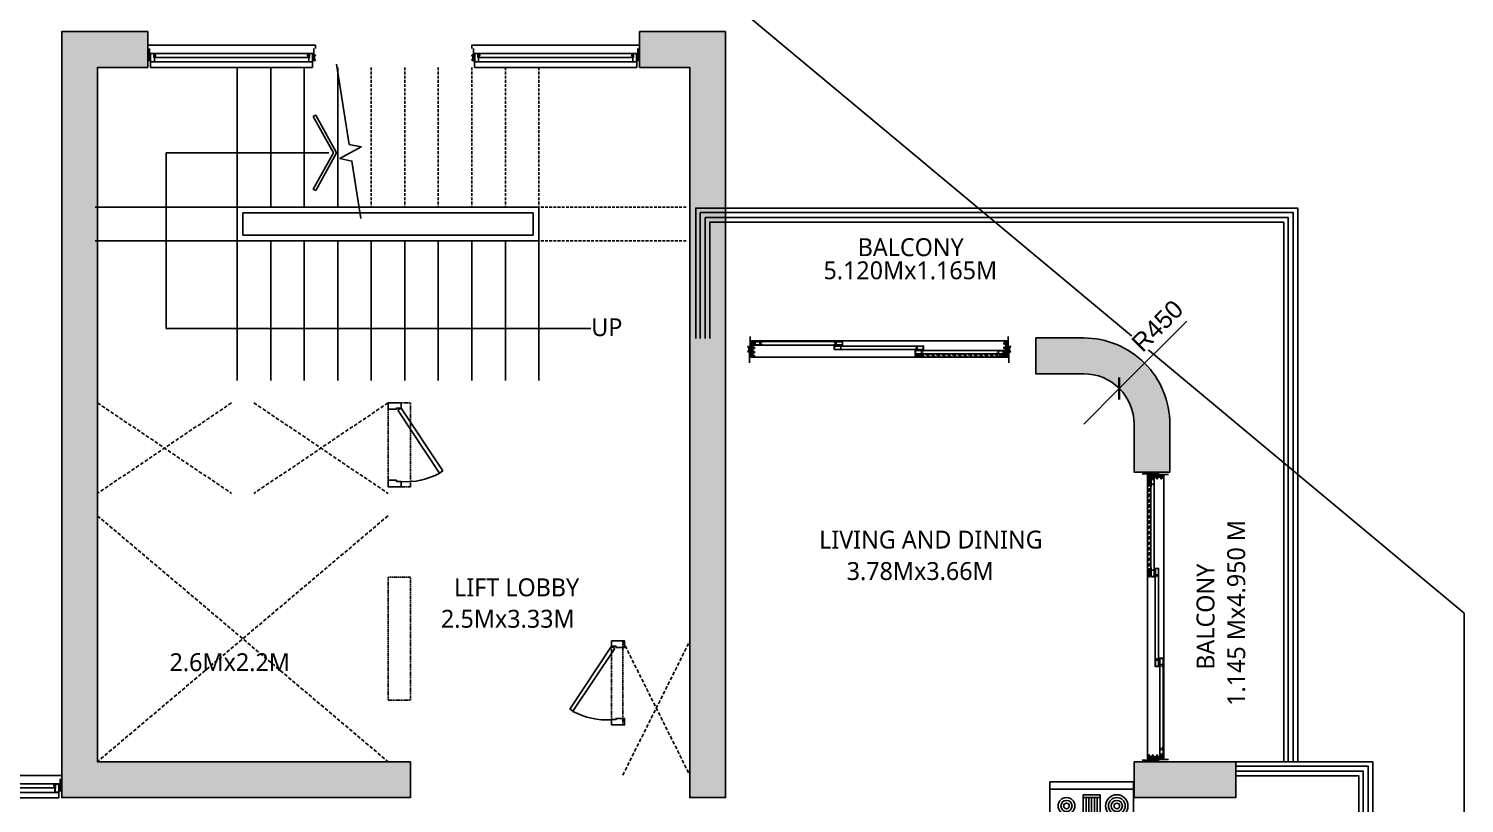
# Model space of a CAD drawing. Header units: millimetres. Extents: x 2061841 to 105821645, y -77612 to 48520811.
# Drawn here: x 105498165 to 105511010, y 48485387 to 48492313 of the extents above; entities that cross this region are included whole.
import ezdxf

# ---------------------------------------------------------------- set-up
doc = ezdxf.new("R2010")
doc.units = ezdxf.units.MM
doc.header["$LTSCALE"] = 10
doc.header["$MEASUREMENT"] = 0
doc.linetypes.add('HIDDEN', pattern=[0.375, 0.25, -0.125])
doc.linetypes.add('HIDDEN2', pattern=[4.7625, 3.175, -1.5875])
for name, color, linetype in [('A-ANNO-DIMS', 6, 'Continuous'), ('A-ANNO-LABL', 140, 'Continuous'), ('A-ANNO-SYMB', 211, 'Continuous'), ('A-ELEV-HIDN', 54, 'HIDDEN2'), ('A-FLOR-HRAL', 200, 'Continuous'), ('A-FLOR-STRS', 211, 'Continuous'), ('A-GLAZ-FRAM', 74, 'Continuous'), ('A-WALL-CILL', 140, 'Continuous'), ('A-WALL-FNSH', 8, 'Continuous'), ('AS-COLS', 2, 'Continuous'), ('PL_MASTER SITE LAYOUT_PLAN_17.08.2024_R1$0$AC-BWAL', 140, 'Continuous'), ('S-OPENING', 6, 'Continuous'), ('xb_type d_second fl_typ_fl$0$A-DOOR', 8, 'Continuous'), ('xr_TBT02_kitchen_settingout above counter$0$A-KITC-EQPM', 24, 'Continuous'), ('xr_TBT02_kitchen_settingout above counter$0$P-EQPM', 54, 'Continuous')]:
    doc.layers.add(name, color=color, linetype=linetype)
doc.layers.add('A-FIRE DOOR', color=1, linetype='Continuous', true_color=0xff0000)
doc.layers.add('S-STRCOL HATCH', color=33, linetype='Continuous', lineweight=9)
doc.styles.add('DIM', font='arial.ttf')
doc.styles.add('Lucida SU', font='l_10646.ttf')
doc.styles.get("Standard").update_dxf_attribs({"font": 'calibri.ttf', "height": 2})
doc.dimstyles.get("Standard").update_dxf_attribs({"dimtxt": 2, "dimasz": 1, "dimexe": 1, "dimexo": 1, "dimgap": 1, "dimtad": 1, "dimtoh": 1, "dimdec": 0, "dimzin": 0, "dimdsep": 46, "dimtxsty": 'Standard', "dimcen": 1, "dimazin": 0, "dimtfac": 1, "dimtdec": 0, "dimtofl": 0, "dimtmove": 1, "dimatfit": 3, "dimfxl": 1, "dimtolj": 1, "dimtzin": 0, "dimarcsym": 0})

# ---------------------------------------------------------------- blocks, each defined once
blk = doc.blocks.new('Alframe Door 3T+W')
for p, q in [((35, 146), (0, 146)), ((0, 146), (0, 0)), ((1, 2), (1, 144)), ((1, 144), (16, 144)), ((16, 144), (16, 2)), ((18, 129), (18, 144)), ((18, 144), (35, 144)), ((34, 129), (18, 129)), ((35, 144), (35, 146)), ((0, 0), (35, 0)), ((16, 2), (1, 2)), ((18, 90), (18, 119)), ((18, 119), (34, 119)), ((34, 90), (18, 90)), ((18, 51), (18, 80)), ((18, 80), (34, 80)), ((34, 51), (18, 51)), ((18, 17), (18, 41)), ((18, 41), (34, 41)), ((35, 17), (18, 17)), ((18, 2), (18, 11)), ((18, 11), (35, 11)), ((35, 2), (18, 2)), ((35, 0), (35, 2))]:
    blk.add_line(p, q)
for centre, start, end in [((23, 124), 336, 24), ((23, 85), 336, 24), ((23, 46), 336, 24), ((23, 14), 346.3245, 13.6755)]:
    blk.add_arc(centre, 12.3, start, end)
blk = doc.blocks.new('Alframe Win shutter wmesh')
for points in [[(7, -46), (7, 0), (4, 0), (4, -1), (6, -1), (6, -13), (-6, -13), (-6, -1), (-4, -1), (-4, 0), (-8, 0), (-8, -50), (-1, -50), (-1, -48), (-2, -48), (-2, -49), (-6, -49), (-6, -46)], [(6, -14), (-6, -14), (-6, -45), (6, -45)]]:
    blk.add_lwpolyline(points, close=True)
blk = doc.blocks.new('Al frame Door shutter 1')
blk.add_lwpolyline([(8, -60), (15, -60), (15, 15), (8, 15), (8, 13), (13, 13), (13, 0), (-14, 0), (-14, 13), (-8, 13), (-8, 15), (-15, 15), (-15, -60), (-8, -60), (-8, -58), (-14, -58), (-14, -45), (13, -45), (13, -58), (8, -58), (8, -60)])
blk.add_lwpolyline([(-14, -44), (13, -44), (13, -2), (-14, -2)], close=True)
blk = doc.blocks.new('Al frame Door shutter 2')
for p, q in [((-8, 75), (-15, 75)), ((-14, 60), (-14, 73)), ((-14, 73), (-8, 73)), ((14, 60), (-14, 60)), ((14, 58), (-14, 58)), ((-14, 58), (-14, 2)), ((-14, 2), (14, 2)), ((-8, 73), (-8, 75)), ((15, 75), (8, 75)), ((8, 75), (8, 73)), ((8, 73), (14, 73)), ((14, 73), (14, 60)), ((14, 2), (14, 58)), ((15, 34), (15, 75)), ((15, 34), (19, 34)), ((19, 33), (15, 33)), ((21, 37), (19, 34)), ((22, 36), (19, 33)), ((22, 36), (21, 37))]:
    blk.add_line(p, q)
blk.add_lwpolyline([(-15, 75), (-15, 0), (15, 0), (15, 33)])
blk = doc.blocks.new('*U681')
for p, q in [((50, 179), (2300, 179)), ((124, 173), (772, 173)), ((124, 143), (772, 143)), ((1496, 133), (847, 133)), ((50, 33), (2291, 33)), ((1496, 103), (847, 103)), ((2226, 94), (1571, 94)), ((2226, 64), (1571, 64))]:
    blk.add_line(p, q)
at = {"linetype": 'HIDDEN2'}
for p, q in [((1542, 55), (2255, 55)), ((2251, 40), (1546, 40))]:
    blk.add_line(p, q, dxfattribs=at)
at = {"color": 251}
for points in [[(25, 81), (0, 81), (25, 131), (0, 131), (25, 81), (25, 131)], [(2325, 81), (2350, 81), (2325, 131), (2350, 131), (2325, 81), (2325, 131)]]:
    blk.add_lwpolyline(points, dxfattribs=at)
at = {"layer": 'A-WALL-FNSH'}
for p, q in [((20, 131), (20, 220)), ((2330, 131), (2330, 220)), ((15, 81), (15, -15)), ((2335, 81), (2335, -15))]:
    blk.add_line(p, q, dxfattribs=at)
blk.add_blockref('Alframe Door 3T+W', (25, 33))
at = {"xscale": -1}
for name, p, rotation in [('Al frame Door shutter 1', (64, 158), 90), ('Al frame Door shutter 2', (847, 158), 90), ('Al frame Door shutter 2', (772, 118), 270), ('Al frame Door shutter 2', (1571, 118), 90), ('Al frame Door shutter 2', (1496, 79), 270), ('Al frame Door shutter 1', (2286, 79), 270), ('Alframe Win shutter wmesh', (2301, 47), 270)]:
    blk.add_blockref(name, p, dxfattribs=dict(at, rotation=rotation))
blk.add_blockref('Alframe Door 3T+W', (2325, 33), dxfattribs=at)
at = {"rotation": 90.00000000000001}
blk.add_blockref('Alframe Win shutter wmesh', (1496, 47), dxfattribs=at)
blk = doc.blocks.new('xb_type d_second fl_typ_fl$0$shaft door')
at = {"layer": 'xb_type d_second fl_typ_fl$0$A-DOOR'}
for p, q in [((9533, 10220, 0), (9049, 9898, 0)), ((9550, 10195), (9066, 9873, 0)), ((9533, 10220, 0), (9550, 10195)), ((9049, 9898), (9067, 9873, 0))]:
    blk.add_line(p, q, dxfattribs=at)
for points in [[(8945, 10195), (8945, 10295), (8995, 10295), (8995, 10230), (8985, 10230), (8985, 10195)], [(9590, 10195), (9590, 10295), (9540, 10295), (9540, 10230), (9550, 10230), (9550, 10195)]]:
    blk.add_lwpolyline(points, close=True, dxfattribs=at)
blk.add_arc((9531, 10158), 548, 176.1273, 208.3934, dxfattribs=at)
blk = doc.blocks.new('Win clip')
for points in [[(14, 1), (14, 9), (18, 9), (18, 8), (19, 8), (19, 9), (20, 9), (20, 10), (0, 10), (0, 0), (3, 0), (3, -1), (2, -1), (2, -2), (5, -2), (5, 0), (17, 0), (17, -1), (15, -1), (15, -2), (18, -2), (18, 1)], [(1, 9), (13, 9), (13, 1), (1, 1)]]:
    blk.add_lwpolyline(points, close=True)
at = {"layer": 'Defpoints'}
blk.add_line((28, 3), (22, 3), dxfattribs=at)
blk = doc.blocks.new('*U686')
at = {"color": 251}
for p, q in [((0, 88), (25, 88)), ((25, 88), (0, 38)), ((0, 88), (25, 38)), ((25, 38), (0, 38)), ((1500, 88), (1475, 88)), ((1475, 88), (1500, 38)), ((1500, 88), (1475, 38)), ((1475, 38), (1500, 38))]:
    blk.add_line(p, q, dxfattribs=at)
for p, q in [((60, 25), (1440, 25)), ((70, 100), (1440, 100)), ((70, 65), (1440, 65))]:
    blk.add_line(p, q)
for points in [[(62, 70), (62, 67), (55, 67), (55, 85), (59, 85), (59, 84), (60, 84), (60, 88), (59, 88), (59, 87), (55, 87), (55, 99), (59, 99), (59, 97), (60, 97), (60, 100), (25, 100), (25, 25), (60, 25), (60, 65), (70, 65), (70, 70)], [(69, 69), (68, 69), (68, 70), (70, 70), (68, 70), (68, 69), (69, 69), (69, 67), (63, 67), (63, 69)], [(1437, 70), (1437, 67), (1445, 67), (1445, 85), (1441, 85), (1441, 84), (1440, 84), (1440, 88), (1441, 88), (1441, 87), (1445, 87), (1445, 99), (1441, 99), (1441, 97), (1440, 97), (1440, 100), (1475, 100), (1475, 25), (1440, 25), (1440, 65), (1430, 65), (1430, 70)], [(1431, 69), (1432, 69), (1432, 70), (1430, 70), (1432, 70), (1432, 69), (1431, 69), (1431, 67), (1436, 67), (1436, 69)]]:
    blk.add_lwpolyline(points)
for points in [[(59, 26), (26, 26), (26, 99), (54, 99), (54, 65), (59, 65)], [(65, 80), (65, 79), (63, 79), (65, 79), (65, 80), (62, 80)], [(1435, 80), (1435, 79), (1436, 79), (1435, 79), (1435, 80), (1437, 80)], [(1441, 26), (1474, 26), (1474, 99), (1446, 99), (1446, 65), (1441, 65)]]:
    blk.add_lwpolyline(points, close=True)
at = {"layer": 'A-WALL-CILL'}
blk.add_line((1475, -25), (25, -25), dxfattribs=at)
blk.add_lwpolyline([(0, 145), (0, 175), (1500, 175), (1500, 145)], dxfattribs=at)
at = {"layer": 'A-WALL-FNSH'}
for p, q in [((15, 88), (15, 145)), ((1485, 88), (1485, 145)), ((25, -25), (25, 35)), ((1475, -25), (1475, 35))]:
    blk.add_line(p, q, dxfattribs=at)
at = {"rotation": 270}
blk.add_blockref('Win clip', (60, 100), dxfattribs=at)
at = {"xscale": -1, "rotation": 90}
blk.add_blockref('Win clip', (1440, 100), dxfattribs=at)
blk = doc.blocks.new('*U687')
at = {"color": 251}
for p, q in [((0, 88), (25, 88)), ((25, 88), (0, 38)), ((0, 88), (25, 38)), ((25, 38), (0, 38)), ((1500, 88), (1475, 88)), ((1475, 88), (1500, 38)), ((1500, 88), (1475, 38)), ((1475, 38), (1500, 38))]:
    blk.add_line(p, q, dxfattribs=at)
for p, q in [((60, 25), (1440, 25)), ((70, 100), (1440, 100)), ((70, 65), (1440, 65))]:
    blk.add_line(p, q)
for points in [[(62, 70), (62, 67), (55, 67), (55, 85), (59, 85), (59, 84), (60, 84), (60, 88), (59, 88), (59, 87), (55, 87), (55, 99), (59, 99), (59, 97), (60, 97), (60, 100), (25, 100), (25, 25), (60, 25), (60, 65), (70, 65), (70, 70)], [(69, 69), (68, 69), (68, 70), (70, 70), (68, 70), (68, 69), (69, 69), (69, 67), (63, 67), (63, 69)], [(1437, 70), (1437, 67), (1445, 67), (1445, 85), (1441, 85), (1441, 84), (1440, 84), (1440, 88), (1441, 88), (1441, 87), (1445, 87), (1445, 99), (1441, 99), (1441, 97), (1440, 97), (1440, 100), (1475, 100), (1475, 25), (1440, 25), (1440, 65), (1430, 65), (1430, 70)], [(1431, 69), (1432, 69), (1432, 70), (1430, 70), (1432, 70), (1432, 69), (1431, 69), (1431, 67), (1436, 67), (1436, 69)]]:
    blk.add_lwpolyline(points)
for points in [[(59, 26), (26, 26), (26, 99), (54, 99), (54, 65), (59, 65)], [(65, 80), (65, 79), (63, 79), (65, 79), (65, 80), (62, 80)], [(1435, 80), (1435, 79), (1436, 79), (1435, 79), (1435, 80), (1437, 80)], [(1441, 26), (1474, 26), (1474, 99), (1446, 99), (1446, 65), (1441, 65)]]:
    blk.add_lwpolyline(points, close=True)
at = {"layer": 'A-WALL-CILL'}
blk.add_line((1475, -25), (25, -25), dxfattribs=at)
blk.add_lwpolyline([(0, 145), (0, 175), (1500, 175), (1500, 145)], dxfattribs=at)
at = {"layer": 'A-WALL-FNSH'}
for p, q in [((15, 88), (15, 145)), ((1485, 88), (1485, 145)), ((25, -25), (25, 35)), ((1475, -25), (1475, 35))]:
    blk.add_line(p, q, dxfattribs=at)
at = {"rotation": 270}
blk.add_blockref('Win clip', (60, 100), dxfattribs=at)
at = {"xscale": -1, "rotation": 90}
blk.add_blockref('Win clip', (1440, 100), dxfattribs=at)
blk = doc.blocks.new('*U688')
for p, q in [((50, 179), (2539, 179)), ((124, 173), (851, 173)), ((124, 143), (851, 143)), ((1654, 133), (926, 133)), ((50, 33), (2530, 33)), ((1654, 103), (926, 103)), ((2466, 94), (1729, 94)), ((2466, 64), (1729, 64))]:
    blk.add_line(p, q)
at = {"linetype": 'HIDDEN2'}
for p, q in [((1700, 55), (2495, 55)), ((2491, 40), (1704, 40))]:
    blk.add_line(p, q, dxfattribs=at)
at = {"color": 251}
for points in [[(25, 81), (0, 81), (25, 131), (0, 131), (25, 81), (25, 131)], [(2564, 81), (2589, 81), (2564, 131), (2589, 131), (2564, 81), (2564, 131)]]:
    blk.add_lwpolyline(points, dxfattribs=at)
at = {"layer": 'A-WALL-FNSH'}
for p, q in [((20, 131), (20, 220)), ((2569, 131), (2569, 220)), ((15, 81), (15, -15)), ((2574, 81), (2574, -15))]:
    blk.add_line(p, q, dxfattribs=at)
blk.add_blockref('Alframe Door 3T+W', (25, 33))
at = {"xscale": -1}
for name, p, rotation in [('Al frame Door shutter 1', (64, 158), 90), ('Al frame Door shutter 2', (926, 158), 90), ('Al frame Door shutter 2', (851, 118), 270), ('Al frame Door shutter 2', (1729, 118), 90), ('Al frame Door shutter 2', (1654, 79), 270), ('Al frame Door shutter 1', (2526, 79), 270), ('Alframe Win shutter wmesh', (2541, 47), 270)]:
    blk.add_blockref(name, p, dxfattribs=dict(at, rotation=rotation))
blk.add_blockref('Alframe Door 3T+W', (2564, 33), dxfattribs=at)
at = {"rotation": 90.00000000000001}
blk.add_blockref('Alframe Win shutter wmesh', (1654, 47), dxfattribs=at)
blk = doc.blocks.new('*U692')
at = {"color": 251}
for p, q in [((0, 88), (25, 88)), ((25, 88), (0, 38)), ((0, 88), (25, 38)), ((25, 38), (0, 38)), ((1500, 88), (1475, 88)), ((1475, 88), (1500, 38)), ((1500, 88), (1475, 38)), ((1475, 38), (1500, 38))]:
    blk.add_line(p, q, dxfattribs=at)
for p, q in [((60, 25), (1440, 25)), ((70, 100), (1440, 100)), ((70, 65), (1440, 65))]:
    blk.add_line(p, q)
for points in [[(62, 70), (62, 67), (55, 67), (55, 85), (59, 85), (59, 84), (60, 84), (60, 88), (59, 88), (59, 87), (55, 87), (55, 99), (59, 99), (59, 97), (60, 97), (60, 100), (25, 100), (25, 25), (60, 25), (60, 65), (70, 65), (70, 70)], [(69, 69), (68, 69), (68, 70), (70, 70), (68, 70), (68, 69), (69, 69), (69, 67), (63, 67), (63, 69)], [(1438, 70), (1438, 67), (1445, 67), (1445, 85), (1441, 85), (1441, 84), (1440, 84), (1440, 88), (1441, 88), (1441, 87), (1445, 87), (1445, 99), (1441, 99), (1441, 97), (1440, 97), (1440, 100), (1475, 100), (1475, 25), (1440, 25), (1440, 65), (1430, 65), (1430, 70)], [(1431, 69), (1432, 69), (1432, 70), (1430, 70), (1432, 70), (1432, 69), (1431, 69), (1431, 67), (1437, 67), (1437, 69)]]:
    blk.add_lwpolyline(points)
for points in [[(59, 26), (26, 26), (26, 99), (54, 99), (54, 65), (59, 65)], [(65, 80), (65, 79), (63, 79), (65, 79), (65, 80), (62, 80)], [(1435, 80), (1435, 79), (1437, 79), (1435, 79), (1435, 80), (1438, 80)], [(1441, 26), (1474, 26), (1474, 99), (1446, 99), (1446, 65), (1441, 65)]]:
    blk.add_lwpolyline(points, close=True)
at = {"layer": 'A-WALL-CILL'}
blk.add_line((1475, -25), (25, -25), dxfattribs=at)
blk.add_lwpolyline([(0, 145), (0, 175), (1500, 175), (1500, 145)], dxfattribs=at)
at = {"layer": 'A-WALL-FNSH'}
for p, q in [((15, 88), (15, 145)), ((1485, 88), (1485, 145)), ((25, -25), (25, 35)), ((1475, -25), (1475, 35))]:
    blk.add_line(p, q, dxfattribs=at)
at = {"rotation": 270}
blk.add_blockref('Win clip', (60, 100), dxfattribs=at)
at = {"xscale": -1, "rotation": 90}
blk.add_blockref('Win clip', (1440, 100), dxfattribs=at)
blk = doc.blocks.new('xr_TBT02_kitchen_settingout above counter$0$COOKING HOB')
at = {"layer": 'xr_TBT02_kitchen_settingout above counter$0$A-KITC-EQPM', "extrusion": (-1.3196e-06, -1.35305e-06, 1)}
for p, q in [((9835, 9503, 0), (10425, 9503, 0)), ((9835, 8753, 0), (9835, 9503, 0)), ((10360, 9503, 0), (10360, 8753, 0)), ((10425, 9503, 0), (10425, 8753)), ((9910, 9203, 0), (10310, 9203, 0)), ((9910, 9053, 0), (9910, 9203, 0)), ((9935, 9053, 0), (9935, 9203, 0)), ((9935, 9178, 0), (10285, 9178, 0)), ((10285, 9153, 0), (9935, 9153, 0)), ((9935, 9128, 0), (10285, 9128, 0)), ((10285, 9203, 0), (10285, 9053, 0)), ((10310, 9203, 0), (10310, 9053, 0)), ((10310, 9053, 0), (9910, 9053, 0)), ((10285, 9103, 0), (9935, 9103, 0)), ((9935, 9078, 0), (10285, 9078, 0)), ((10425, 8753, 0), (9835, 8753, 0))]:
    blk.add_line(p, q, dxfattribs=at)
for centre, major_axis, start_param, end_param in [((9985, 9353, 0), (-53, -53, 0), 0.785398, 7.068583), ((9985, 9353, 0), (35.4, -35.4, 0), -0.785398, 5.497787), ((9985, 9353, 0), (17.7, -17.7, 0), -0.785398, 5.497787), ((10210, 9353, 0), (-70.7, -70.7, 0), 0.785398, 7.068583), ((10210, 9353, 0), (-53, -53, 0), 0.785398, 7.068583), ((10210, 9353, 0), (-35.4, -35.4, 0), 0.785398, 7.068583), ((10210, 9353, 0), (-17.7, -17.7, 0), 0.785398, 7.068583), ((9985, 8903, 0), (-70.7, -70.7, 0), 0.785398, 7.068583), ((9985, 8903, 0), (-53, -53, 0), 0.785398, 7.068583), ((9985, 8903, 0), (35.4, -35.4, 0), -0.785398, 5.497787), ((9985, 8903, 0), (17.7, -17.7, 0), -0.785398, 5.497787), ((10210, 8903, 0), (-53, -53, 0), 0.785398, 7.068583), ((10210, 8903, 0), (-35.4, -35.4, 0), 0.785398, 7.068583), ((10210, 8903, 0), (-17.7, -17.7, 0), 0.785398, 7.068583)]:
    blk.add_ellipse(centre, major_axis=major_axis, ratio=1, start_param=start_param, end_param=end_param, dxfattribs=at)
blk = doc.blocks.new('ST AR')
at = {"ltscale": 5}
blk.add_lwpolyline([(-3.97, 8.44), (-4.52, 8.13), (0, 0), (-4.52, -8.13), (-3.97, -8.44), (0.71, 0)], close=True, dxfattribs=at)
blk = doc.blocks.new('_ArchTick')
at = {"color": 0, "linetype": 'ByBlock', "const_width": 0.15}
blk.add_lwpolyline([(-0.5, -0.5), (0.5, 0.5)], dxfattribs=at)
blk = doc.blocks.new('*D734')
at = {"layer": 'A-ANNO-DIMS', "color": 74, "transparency": 16777216}
blk.add_line((102744605, 48586793), (102744923, 48587111), dxfattribs=at)
at = {"layer": 'Defpoints', "color": 0, "transparency": 16777216}
for p in [(102744923, 48587111), (102744605, 48586793)]:
    blk.add_point(p, dxfattribs=at)
at = {"layer": 'A-ANNO-DIMS', "color": 74, "linetype": 'ByBlock', "transparency": 16777216, "xscale": 140, "yscale": 140, "zscale": 140, "rotation": 225.0000050678028}
blk.add_blockref('_ArchTick', (102744923, 48587111), dxfattribs=at)
at = {"layer": 'A-ANNO-DIMS', "transparency": 16777216, "insert": (102745264, 48587671), "char_height": 160, "attachment_point": 5, "rotation": 45, "style": 'DIM', "bg_fill": 3, "box_fill_scale": 1.1, "bg_fill_color": 256, "bg_fill_true_color": 13158600, "bg_fill_transparency": 0}
blk.add_mtext('R450', dxfattribs=at)
at = {"layer": 'A-ANNO-DIMS', "color": 74, "transparency": 16777216}
blk.add_line((102745527, 48587714), (102744923, 48587111), dxfattribs=at)
blk = doc.blocks.new('TOWER-A TYPICAL FLOOR FRAMING PLAN N')
at = {"layer": 'S-STRCOL HATCH'}
h = blk.add_hatch(color=256, dxfattribs=at)
h.dxf.hatch_style = 1
h.paths.add_polyline_path([(102738579.9, 48583772.6), (102738579.9, 48583453.3), (102735459.9, 48583453.3), (102735459.9, 48590303.2), (102736229.9, 48590303.2), (102736229.9, 48589983.2), (102735779.9, 48589983.2), (102735779.9, 48583772.6)])
h = blk.add_hatch(color=256, dxfattribs=at)
h.dxf.hatch_style = 1
h.paths.add_polyline_path([(102741399.9, 48590303.2), (102740629.9, 48590303.2), (102740629.9, 48589983.2), (102741079.9, 48589983.2), (102741079.9, 48583453.3), (102741399.9, 48583453.3)])
h = blk.add_hatch(color=256, dxfattribs=at)
h.dxf.hatch_style = 1
h.paths.add_polyline_path([(102745054.9, 48583773.3), (102745964.9, 48583773.3), (102745964.9, 48583453.3), (102745054.9, 48583453.3)])
at = {"layer": 'A-ANNO-SYMB', "elevation": 0}
for points in [[(102738137, 48588631.3), (102738056.3, 48589145.1), (102737948.7, 48589166.3), (102738140.8, 48589272.1), (102738033.2, 48589293.3), (102737919.6, 48590011)], [(102737851.5, 48589217.5), (102736394.9, 48589217.5), (102736394.9, 48587647.5), (102740194.9, 48587647.5)]]:
    blk.add_lwpolyline(points, dxfattribs=at)
at = {"layer": 'A-ELEV-HIDN'}
for p, q in [((102735779.9, 48586982.5, 0), (102736979.9, 48586172.6, 0)), ((102736979.9, 48586982.5, 0), (102735779.9, 48586172.6, 0)), ((102738379.9, 48586982.5, 0), (102737179.9, 48586172.6, 0)), ((102737179.9, 48586982.5, 0), (102738379.9, 48586172.6, 0)), ((102738379.9, 48585972.6, 0), (102735779.9, 48583773.2, 0)), ((102735779.9, 48585972.6, 0), (102738379.9, 48583773.2, 0)), ((102740479.9, 48584852.6), (102741079.9, 48583652.6)), ((102740479.9, 48583652.6), (102741079.9, 48584852.6))]:
    blk.add_line(p, q, dxfattribs=at)
at = {"layer": 'A-ELEV-HIDN', "ltscale": 0.3, "elevation": 0}
for points in [[(102738579.9, 48586232.5), (102738380, 48586232.5), (102738380, 48586982.5), (102738579.9, 48586982.5)], [(102738579.9, 48585422.6), (102738379.9, 48585422.6), (102738379.9, 48584322.6), (102738579.9, 48584322.6)]]:
    blk.add_lwpolyline(points, close=True, dxfattribs=at)
at = {"layer": 'A-ELEV-HIDN', "ltscale": 0.3}
blk.add_lwpolyline([(102740379.9, 48584852.6), (102740479.9, 48584852.6), (102740479.9, 48584102.6), (102740379.9, 48584102.6)], close=True, dxfattribs=at)
at = {"layer": 'A-FLOR-HRAL', "elevation": 0}
for points in [[(102746518.8, 48583772.6), (102746518.8, 48588724), (102741133.8, 48588724), (102741133.8, 48587559)], [(102746478.8, 48583772.6), (102746478.8, 48588684), (102741173.8, 48588684), (102741173.8, 48587559)], [(102746433.8, 48583772.6), (102746433.8, 48588639), (102741218.8, 48588639), (102741218.8, 48587559)], [(102746393.8, 48583772.6), (102746393.8, 48588599), (102741258.8, 48588599), (102741258.8, 48587559)]]:
    blk.add_lwpolyline(points, dxfattribs=at)
at = {"layer": 'A-FLOR-HRAL'}
for points in [[(102747189.9, 48581748.9), (102747189.9, 48583772.6), (102745964.9, 48583772.6)], [(102747149.9, 48581748.9), (102747149.9, 48583732.6), (102745964.9, 48583732.6)], [(102747104.9, 48581748.9), (102747104.9, 48583687.6), (102745964.9, 48583687.6)], [(102747064.9, 48581748.9), (102747064.9, 48583647.6), (102745964.9, 48583647.6)]]:
    blk.add_lwpolyline(points, dxfattribs=at)
at = {"layer": 'A-FLOR-STRS'}
for p, q in [((102737029.9, 48589982.5, 0), (102737029.9, 48587182.5, 0)), ((102737329.9, 48589982.5, 0), (102737329.9, 48588732.5, 0)), ((102737629.9, 48589982.5, 0), (102737629.9, 48588732.5, 0)), ((102737929.9, 48589982.5, 0), (102737929.9, 48588732.5, 0)), ((102735759.9, 48588732.5, 0), (102739709.9, 48588732.5, 0)), ((102737079.9, 48588682.5, 0), (102737079.9, 48588482.5, 0)), ((102737079.9, 48588682.5, 0), (102739679.9, 48588682.5, 0)), ((102739679.9, 48588682.5, 0), (102739679.9, 48588482.5, 0)), ((102739729.9, 48588732.5, 0), (102739729.9, 48587182.5, 0)), ((102735759.9, 48588432.5, 0), (102737029.9, 48588432.5, 0)), ((102737029.9, 48588432.5, 0), (102739729.9, 48588432.5, 0)), ((102737079.9, 48588482.5, 0), (102739679.9, 48588482.5, 0)), ((102737329.9, 48588432.5, 0), (102737329.9, 48587182.5, 0)), ((102737629.9, 48588432.5, 0), (102737629.9, 48587182.5, 0)), ((102737929.9, 48588432.5, 0), (102737929.9, 48587182.5, 0)), ((102738229.9, 48588432.5, 0), (102738229.9, 48587182.5, 0)), ((102738529.9, 48588432.5, 0), (102738529.9, 48587182.5, 0)), ((102738829.9, 48588432.5, 0), (102738829.9, 48587182.5, 0)), ((102739129.9, 48588432.5, 0), (102739129.9, 48587182.5, 0)), ((102739429.9, 48588432.5, 0), (102739429.9, 48587182.5, 0))]:
    blk.add_line(p, q, dxfattribs=at)
at = {"layer": 'A-FLOR-STRS', "linetype": 'HIDDEN', "ltscale": 10}
for p, q in [((102738229.9, 48589982.5, 0), (102738229.9, 48588732.5, 0)), ((102738529.9, 48589982.5, 0), (102738529.9, 48588732.5, 0)), ((102738829.9, 48589982.5, 0), (102738829.9, 48588732.5, 0)), ((102739129.9, 48589982.5, 0), (102739129.9, 48588732.5, 0)), ((102739429.9, 48589982.5, 0), (102739429.9, 48588732.5, 0)), ((102739729.9, 48589982.5, 0), (102739729.9, 48588732.5, 0)), ((102739709.9, 48588732.5, 0), (102741059.9, 48588732.5, 0)), ((102739709.9, 48588432.5, 0), (102741059.9, 48588432.5, 0))]:
    blk.add_line(p, q, dxfattribs=at)
at = {"layer": 'AS-COLS'}
for points in [[(102738579.9, 48583772.6), (102738579.9, 48583452.6), (102735459.9, 48583452.6), (102735459.9, 48590302.5), (102736229.9, 48590302.5), (102736229.9, 48589982.5), (102735779.9, 48589982.5), (102735779.9, 48583772.6)], [(102741399.9, 48590302.5), (102740629.9, 48590302.5), (102740629.9, 48589982.5), (102741079.9, 48589982.5), (102741079.9, 48583452.6), (102741399.9, 48583452.6)], [(102745054.9, 48583772.6), (102745964.9, 48583772.6), (102745964.9, 48583452.6), (102745054.9, 48583452.6)]]:
    blk.add_lwpolyline(points, close=True, dxfattribs=at)
at = {"layer": 'PL_MASTER SITE LAYOUT_PLAN_17.08.2024_R1$0$AC-BWAL', "elevation": 0}
blk.add_lwpolyline([(102721339.7, 48579899.3), (102721339.6, 48573927.5), (102748009.5, 48573927.4), (102748009.5, 48585100.5), (102727400.6, 48602274.5), (102721339.8, 48602274.5), (102721339.7, 48579899.3)], dxfattribs=at)
at = {"layer": 'A-ANNO-SYMB', "xscale": -40, "yscale": 40, "zscale": 40, "rotation": 180}
blk.add_blockref('ST AR', (102737891.5, 48589217.5, 0), dxfattribs=at)
at = {"layer": 'A-FIRE DOOR', "yscale": 1.162790697674599, "zscale": 1.162790697674599}
for p, xscale, rotation in [((102750350.8, 48575831.5, 0), 1.162790697674599, 90), ((102728525.2, 48573701.6, 0), -1.162790697674599, 270)]:
    blk.add_blockref('xb_type d_second fl_typ_fl$0$shaft door', p, dxfattribs=dict(at, xscale=xscale, rotation=rotation))
at = {"layer": 'A-GLAZ-FRAM', "rotation": 359.9968149912646}
for name, p in [('*U692', (102736229.9, 48590007.2, 0)), ('*U686', (102739129.9, 48590007.2, 0))]:
    blk.add_blockref(name, p, dxfattribs=at)
at = {"layer": 'A-GLAZ-FRAM'}
blk.add_blockref('*U681', (102741599.9, 48587356.6, 0), dxfattribs=at)
at = {"layer": 'A-GLAZ-FRAM', "xscale": -1}
for name, p, rotation in [('*U688', (102745141.8, 48583773.2, 0), 270), ('*U687', (102735459.9, 48583473.9, 0), 0.003185008735379215)]:
    blk.add_blockref(name, p, dxfattribs=dict(at, rotation=rotation))
at = {"layer": 'xr_TBT02_kitchen_settingout above counter$0$P-EQPM', "xscale": -1, "rotation": 270.0031850087354}
blk.add_blockref('xr_TBT02_kitchen_settingout above counter$0$COOKING HOB', (102735548, 48573167, 0), dxfattribs=at)
at = {"layer": 'A-ANNO-LABL', "style": 'Lucida SU'}
for s, p in [('BALCONY', (102742582.3, 48588294.5, 207.4)), ('5.120Mx1.165M', (102742275.9, 48588087.6, 207.4)), ('UP', (102740198.6, 48587579.2, 1659.2)), ('LIVING AND DINING  ', (102742237.2, 48585679.4, 207.4)), ('3.78Mx3.66M', (102742483.6, 48585398.4, 207.4)), ('LIFT LOBBY', (102738970.9, 48585252.5, 207.4)), ('2.5Mx3.33M', (102738853.2, 48584971.6, 207.4)), ('2.6Mx2.2M', (102736425.1, 48584583.1, 0))]:
    blk.add_text(s, height=160, dxfattribs=at).set_placement(p)
for s, p in [('1.145 Mx4.950 M', (102746048.5, 48584272.4, 207.4)), ('BALCONY', (102745774.2, 48584595.4, 207.4))]:
    blk.add_text(s, height=160, rotation=90, dxfattribs=at).set_placement(p)
at = {"layer": 'A-ANNO-DIMS'}
dim = blk.add_radius_dim(center=(102744604.9, 48586792.5, 0), mpoint=(102744923.1, 48587110.7, 0), dimstyle='Standard', override={"dimscale": 100, "dimtxt": 1.6, "dimasz": 1.4, "dimexe": 0.75, "dimexo": 0.5, "dimgap": 0.75, "dimtad": 1, "dimtih": 0, "dimtoh": 0, "dimdec": 0, "dimrnd": 5, "dimzin": 1, "dimtxsty": 'DIM', "dimblk": 'ArchTick', "dimcen": 2, "dimdle": 0.75, "dimclrd": 74, "dimclre": 74, "dimclrt": 256, "dimadec": 2, "dimazin": 2, "dimtdec": 0, "dimtix": 1, "dimtofl": 1, "dimfxl": 0.75, "dimfxlon": 1, "dimtfill": 1, "dimtolj": 0, "dimtzin": 8, "dimlwd": 65535, "dimlwe": 65535, "dimarcsym": 1}, dxfattribs=at)
dim.commit()
dim.dimension.update_dxf_attribs({"geometry": '*D734', "text_midpoint": (102745263.8, 48587670.7, 0)})
at = {"layer": 'S-STRCOL HATCH'}
h = blk.add_hatch(color=256, dxfattribs=at)
h.dxf.hatch_style = 1
edge = h.paths.add_edge_path()
edge.add_line((102745054.9, 48586793.3), (102745054.9, 48586363.3))
edge.add_line((102745054.9, 48586363.3), (102745374.9, 48586363.3))
edge.add_line((102745374.9, 48586363.3), (102745374.9, 48586793.3))
edge.add_arc((102744604.9, 48586793.3), 770, 0, 90)
edge.add_line((102744604.9, 48587563.3), (102744174.9, 48587563.3))
edge.add_line((102744174.9, 48587563.3), (102744174.9, 48587243.3))
edge.add_line((102744174.9, 48587243.3), (102744604.9, 48587243.3))
edge.add_arc((102744604.9, 48586793.3), 450, 0, 90, ccw=False)
at = {"layer": 'AS-COLS', "elevation": 0}
blk.add_lwpolyline([(102745054.9, 48586792.5), (102745054.9, 48586362.5), (102745374.9, 48586362.5), (102745374.9, 48586792.5, 0.4142136), (102744604.9, 48587562.5), (102744174.9, 48587562.5), (102744174.9, 48587242.5), (102744604.9, 48587242.5, -0.4142136)], format="xyb", close=True, dxfattribs=at)

msp = doc.modelspace()

# ---------------------------------------------------------------- block references
at = {"layer": 'S-OPENING'}
msp.add_blockref('TOWER-A TYPICAL FLOOR FRAMING PLAN N', (2763000.3, -98014.7), dxfattribs=at)

doc.saveas('drawing.dxf')
